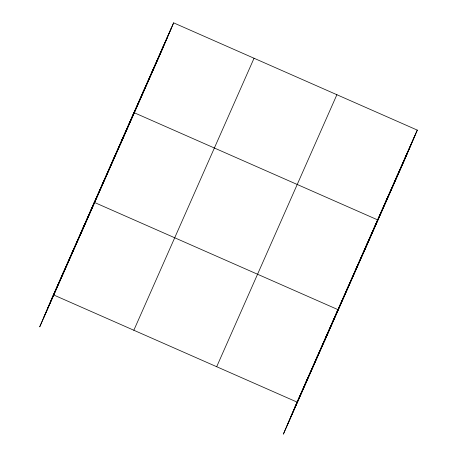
<?xml version="1.0" encoding="UTF-8"?>
<svg xmlns="http://www.w3.org/2000/svg" width="457" height="457" viewBox="0 0 457 457"><rect width="100%" height="100%" fill="white"/><g stroke="black" fill="none" stroke-linecap="round" stroke-linejoin="round"><path stroke-width="0.69" d="M173.637 22.85L53.429 294.851L39.702 326.881L159.904 54.88L173.637 22.85L417.298 130.119L403.571 162.149L283.363 434.15L297.096 402.12L417.298 130.119M61.329 277.142L63.649 271.732M71.543 254.023L73.863 248.614M81.763 230.905L84.082 225.49M80.575 234.401L94.302 202.371L337.963 309.64L324.236 341.67M101.9 185.342L104.219 179.932M111.816 162.903L114.136 157.488M121.728 140.465L124.053 135.049M120.237 144.641L133.97 112.611L377.631 219.88L363.903 251.91M141.561 95.582L143.886 90.172M151.478 73.143L153.803 67.727M161.395 50.704L163.72 45.289M304.99 384.411L307.31 379.002M315.21 361.293L317.529 355.883M325.424 338.174L327.743 332.759M345.561 292.611L347.88 287.202M355.477 270.173L357.797 264.757M365.394 247.734L367.714 242.319M385.228 202.851L387.547 197.441M395.145 180.412L397.464 175.002M405.062 157.973L407.381 152.558M51.11 300.266L171.312 28.265M47.345 309.046L167.548 37.046M43.466 318.095L163.669 46.094M133.838 330.251L254.041 58.25M216.687 366.72L336.889 94.719M294.771 407.535L414.979 135.535M291.006 416.316L411.214 144.315M287.127 425.364L407.336 153.363M53.429 294.851L297.096 402.12"/></g></svg>
